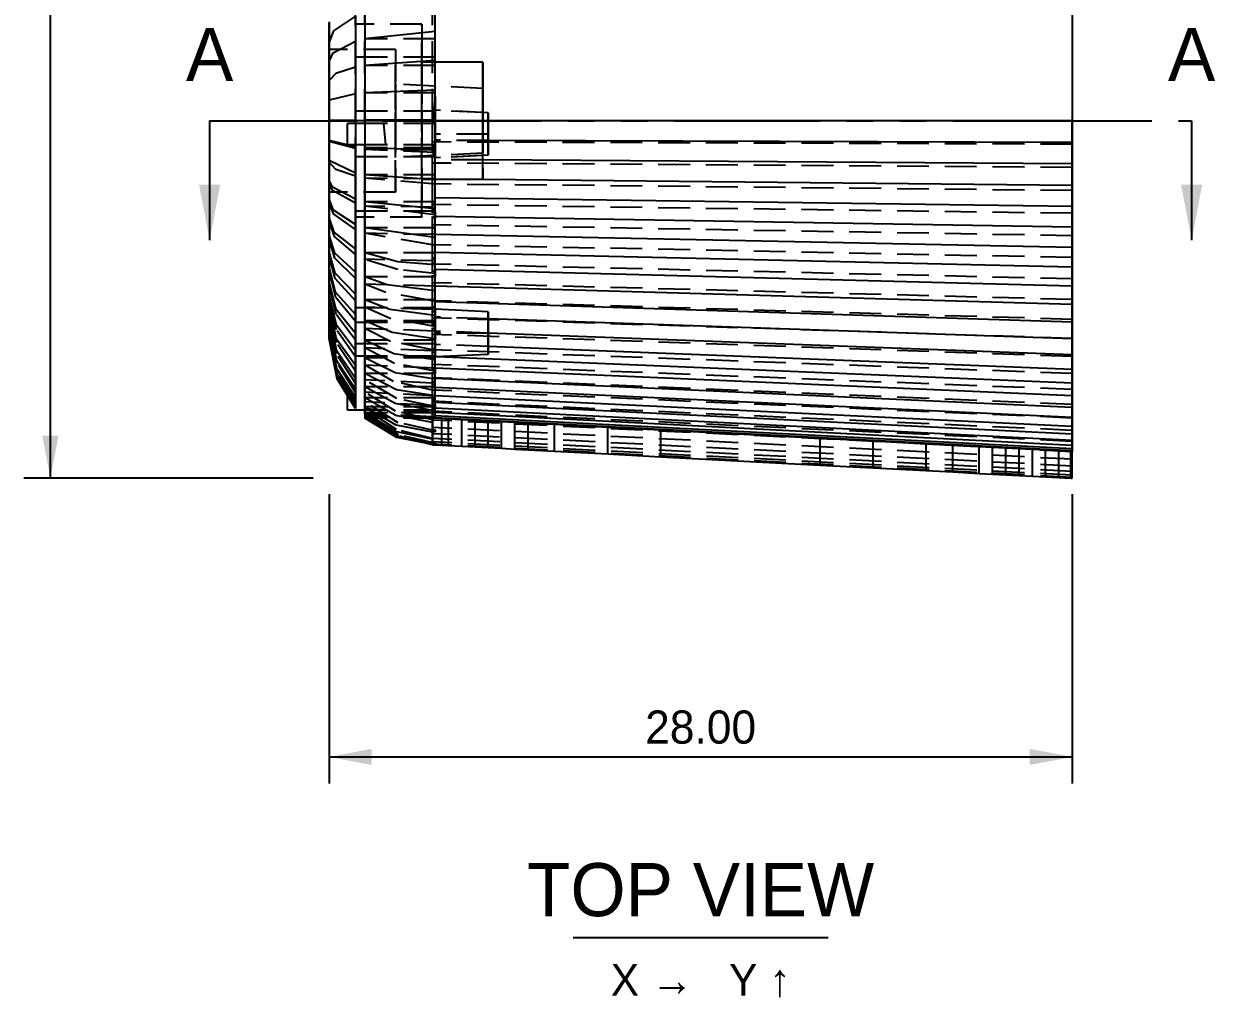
# Model space of a CAD drawing. Header units: millimetres. Extents: x 5 to 853, y 5 to 589.
# Drawn here: x 208.3 to 298.1, y 307.8 to 381.1 of the extents above; entities that cross this region are included whole.
import ezdxf
from ezdxf.enums import TextEntityAlignment as Align

# ---------------------------------------------------------------- set-up
doc = ezdxf.new("R2010")
doc.units = ezdxf.units.MM
doc.linetypes.add('HIDDEN', pattern=[3.6, 2.4, -1.2])
doc.linetypes.add('PHANTOM', pattern=[21, 11, -2, 2, -2, 2, -2])
for name, color, linetype in [('CUT', 1, 'PHANTOM'), ('CUTTHIN', 1, 'PHANTOM'), ('DIM', 3, 'CONTINUOUS'), ('HIDDEN', 8, 'HIDDEN'), ('TEXT', 3, 'CONTINUOUS'), ('VISIBLE', 7, 'CONTINUOUS')]:
    doc.layers.add(name, color=color, linetype=linetype)

msp = doc.modelspace()

# ---------------------------------------------------------------- linework, layer by layer
at = {"layer": 'CUT'}
for p, q in [((222.339244, 373.826814), (236.339244, 373.826814)), ((222.339244, 373.826814), (222.339244, 364.826814)), ((282.339244, 373.826814), (296.339244, 373.826814)), ((296.339244, 373.826814), (296.339244, 364.826814))]:
    msp.add_line(p, q, dxfattribs=at)
for points in [[(222.339244, 364.826814), (223.137244, 369.026814), (221.541244, 369.026814)], [(296.339244, 364.826814), (297.137244, 369.026814), (295.541244, 369.026814)]]:
    msp.add_solid(points, dxfattribs=at)
at = {"layer": 'CUTTHIN'}
msp.add_line((236.339244, 373.826814), (282.339244, 373.826814), dxfattribs=at)
at = {"layer": 'DIM'}
for p, q in [((210.339244, 346.892814), (210.339244, 442.214326)), ((230.139244, 346.892814), (208.339244, 346.892814)), ((231.339244, 345.692814), (231.339244, 323.892814)), ((287.339244, 345.692814), (287.339244, 323.892814)), ((231.339244, 325.892814), (287.339244, 325.892814))]:
    msp.add_line(p, q, dxfattribs=at)
for points in [[(210.339244, 346.892814), (210.947244, 350.092814), (209.731244, 350.092814)], [(231.339244, 325.892814), (234.539244, 325.284814), (234.539244, 326.500814)], [(287.339244, 325.892814), (284.139244, 326.500814), (284.139244, 325.284814)]]:
    msp.add_solid(points, dxfattribs=at)
at = {"layer": 'HIDDEN'}
for p, q in [((239.139244, 373.826814), (239.139244, 426.29348)), ((239.339244, 373.826814), (239.339244, 425.560147)), ((231.339244, 420.878199), (231.339244, 373.826814)), ((233.339244, 373.826814), (233.339244, 420.677175)), ((239.139244, 373.826814), (239.139244, 418.617108)), ((239.339244, 373.826814), (239.339244, 418.612037)), ((239.339244, 380.004259), (239.339244, 381.966865)), ((233.339244, 366.556814), (233.339244, 381.096814)), ((233.339244, 381.096814), (233.339244, 373.826814)), ((234.047778, 373.826814), (234.046119, 381.096814)), ((238.339244, 381.096814), (234.047778, 381.096814)), ((238.339244, 366.556814), (238.339244, 381.096814)), ((238.339244, 381.096814), (238.339244, 373.826814)), ((239.339244, 380.004259), (234.047778, 380.004259)), ((239.339244, 377.988822), (239.339244, 380.004259)), ((231.339244, 368.456814), (231.339244, 379.196814)), ((231.339244, 379.196814), (231.339244, 373.826814)), ((236.339244, 379.196814), (231.339244, 379.196814)), ((236.339244, 368.456814), (236.339244, 379.196814)), ((236.339244, 379.196814), (236.339244, 373.826814)), ((233.339244, 378.626814), (233.339244, 374.550183)), ((233.339244, 378.626814), (233.339244, 374.550183)), ((233.339244, 378.626814), (233.339244, 374.550183)), ((233.339244, 378.626814), (233.339244, 374.550183)), ((239.339244, 378.626814), (233.339244, 378.626814)), ((239.339244, 378.626814), (233.339244, 378.626814)), ((239.339244, 378.626814), (233.339244, 378.626814)), ((239.339244, 378.626814), (233.339244, 378.626814)), ((239.339244, 377.988822), (234.047778, 377.988822)), ((238.339244, 369.406814), (238.339244, 378.246814)), ((238.339244, 378.246814), (238.339244, 373.826814)), ((239.339244, 378.246814), (238.339244, 378.246814)), ((239.339244, 374.550183), (239.339244, 378.626814)), ((239.339244, 374.550183), (239.339244, 378.626814)), ((239.339244, 374.550183), (239.339244, 378.626814)), ((239.339244, 374.550183), (239.339244, 378.626814)), ((239.339244, 375.937793), (239.339244, 377.988822)), ((242.939244, 378.246814), (242.939244, 373.826814)), ((236.339244, 371.073325), (236.339244, 376.580302)), ((236.339244, 376.580302), (236.339244, 373.826814)), ((242.939244, 376.273325), (236.339244, 376.580302)), ((242.939244, 371.380302), (242.939244, 376.273325)), ((242.939244, 376.273325), (242.939244, 373.826814)), ((239.339244, 375.937793), (234.047778, 375.937793)), ((239.339244, 375.693908), (239.192982, 373.826814)), ((239.339244, 373.86871), (239.339244, 375.937793)), ((239.339244, 375.693908), (239.339244, 373.826814)), ((239.339244, 375.693908), (239.339244, 373.826814)), ((233.339244, 373.626814), (233.339244, 374.550183)), ((233.339244, 374.550183), (233.339244, 373.626814)), ((233.339244, 374.550183), (233.339244, 373.626814)), ((233.339244, 373.626814), (233.339244, 374.550183)), ((239.339244, 374.550183), (233.339244, 374.550183)), ((239.339244, 374.550183), (233.339244, 374.550183)), ((239.339244, 374.550183), (233.339244, 374.550183)), ((239.339244, 374.550183), (233.339244, 374.550183)), ((239.339244, 374.433818), (239.339244, 374.621936)), ((239.339244, 374.621936), (239.339244, 374.433818)), ((239.339244, 374.433818), (239.339244, 374.621936)), ((239.339244, 374.621936), (239.339244, 374.433818)), ((243.339244, 374.426814), (239.339244, 374.621936)), ((242.939244, 374.446326), (239.339244, 374.621936)), ((239.339244, 373.626814), (239.339244, 374.550183)), ((239.339244, 374.550183), (239.339244, 373.626814)), ((239.339244, 374.550183), (239.339244, 373.626814)), ((239.339244, 373.626814), (239.339244, 374.550183)), ((239.339244, 373.626814), (239.339244, 374.433818)), ((239.339244, 374.433818), (239.339244, 373.626814)), ((239.339244, 373.626814), (239.339244, 374.433818)), ((239.339244, 374.433818), (239.339244, 373.626814)), ((243.339244, 374.426814), (243.339244, 372.826814)), ((243.339244, 374.426814), (243.339244, 372.826814)), ((231.339244, 373.826814), (231.339244, 372.258621)), ((231.339244, 373.826814), (231.339244, 368.456814)), ((233.339244, 373.826814), (231.339244, 373.826814)), ((236.339244, 373.826814), (231.339244, 373.826814)), ((232.739244, 372.026814), (232.739244, 373.626814)), ((233.339249, 373.626814), (232.739244, 373.626814)), ((235.474217, 373.626814), (232.739244, 373.626814)), ((232.739244, 372.026814), (232.739244, 373.626814)), ((233.339244, 373.626814), (233.339244, 373.826814)), ((233.339244, 373.826814), (233.339244, 366.556814)), ((238.339244, 373.826814), (233.339244, 373.826814)), ((233.339244, 373.626814), (233.339244, 372.026814)), ((233.339244, 373.626814), (233.339244, 372.026814)), ((233.339244, 373.626814), (233.339244, 372.026814)), ((239.339244, 373.626814), (233.339244, 373.626814)), ((239.339244, 373.626814), (233.339244, 373.626814)), ((239.339244, 373.626814), (233.339244, 373.626814)), ((239.339244, 373.626814), (233.339244, 373.626814)), ((239.339244, 373.626814), (233.339244, 373.626814)), ((239.339244, 373.626814), (233.339244, 373.626814)), ((239.339244, 373.626814), (233.339244, 373.626814)), ((235.474217, 373.626814), (234.047772, 373.626814)), ((239.339244, 373.626814), (234.047774, 373.626814)), ((239.339244, 373.86871), (234.047778, 373.86871)), ((239.139244, 373.826814), (234.047778, 373.826814)), ((234.047778, 373.626814), (234.047778, 373.826814)), ((239.339244, 373.826814), (234.047778, 373.826814)), ((235.61201, 372.026814), (235.474217, 373.626814)), ((236.339244, 373.826814), (236.339244, 368.456814)), ((236.339244, 373.826814), (236.339244, 371.073325)), ((242.939244, 373.826814), (236.339244, 373.826814)), ((238.339244, 373.826814), (238.339244, 366.556814)), ((238.339244, 373.826814), (238.339244, 369.406814)), ((242.939244, 373.826814), (238.339244, 373.826814)), ((239.139244, 371.586857), (239.139244, 373.826814)), ((239.139244, 372.230458), (239.139244, 373.826814)), ((239.192982, 373.826814), (239.139244, 373.826814)), ((239.192982, 373.826814), (239.339244, 373.605348)), ((239.339244, 373.826814), (239.192982, 373.826814)), ((239.339244, 371.79927), (239.339244, 373.86871)), ((239.339244, 373.626814), (239.339244, 373.826814)), ((239.339244, 373.826814), (239.339244, 373.605348)), ((287.339244, 373.826814), (239.339244, 373.826814)), ((243.339244, 373.826814), (239.339244, 373.826814)), ((239.339244, 372.360579), (239.339244, 373.826814)), ((239.339244, 373.826814), (239.339244, 373.605348)), ((239.339244, 372.026814), (239.339244, 373.626814)), ((239.339244, 372.026814), (239.339244, 373.626814)), ((239.339244, 372.026814), (239.339244, 373.626814)), ((239.339244, 373.626814), (239.339244, 372.826814)), ((239.339244, 372.026814), (239.339244, 373.626814)), ((239.339244, 372.026814), (239.339244, 373.626814)), ((239.339244, 373.626814), (239.339244, 372.826814)), ((242.939244, 373.826814), (242.939244, 369.406814)), ((242.939244, 373.826814), (242.939244, 371.380302)), ((287.339244, 372.065246), (287.339244, 373.826814)), ((239.339244, 372.826814), (239.339244, 372.026814)), ((239.339244, 372.826814), (239.339244, 372.026814)), ((243.339244, 372.826814), (239.339244, 372.826814)), ((243.339244, 372.826814), (239.339244, 372.826814)), ((243.339244, 372.826814), (243.339244, 371.226814)), ((243.339244, 372.826814), (243.339244, 371.226814)), ((231.339244, 372.258621), (231.339244, 370.705532)), ((233.339244, 371.729693), (231.339244, 372.258621)), ((233.339249, 372.026814), (232.739244, 372.026814)), ((235.61201, 372.026814), (232.739244, 372.026814)), ((233.339244, 371.729693), (233.339244, 372.026814)), ((233.339244, 372.026814), (233.339244, 371.103445)), ((233.339244, 371.103445), (233.339244, 372.026814)), ((233.339244, 372.026814), (233.339244, 371.103445)), ((233.339244, 371.103445), (233.339244, 372.026814)), ((239.339244, 372.026814), (233.339244, 372.026814)), ((239.339244, 372.026814), (233.339244, 372.026814)), ((239.339244, 372.026814), (233.339244, 372.026814)), ((239.339244, 372.026814), (233.339244, 372.026814)), ((239.339244, 372.026814), (233.339244, 372.026814)), ((239.339244, 372.026814), (233.339244, 372.026814)), ((239.339244, 372.026814), (233.339244, 372.026814)), ((233.339244, 369.652768), (233.339244, 371.729693)), ((235.61201, 372.026814), (234.047772, 372.026814)), ((239.339244, 372.026814), (234.047774, 372.026814)), ((234.047778, 371.656605), (234.047778, 372.026814)), ((239.339244, 371.79927), (234.047778, 371.79927)), ((239.139244, 371.586857), (239.139244, 372.230458)), ((287.339244, 372.065246), (239.139244, 372.230458)), ((239.139244, 371.630451), (239.139244, 371.884021)), ((239.139244, 371.884021), (239.339248, 371.883107)), ((239.139244, 371.884021), (239.139244, 371.388588)), ((239.339244, 371.708841), (239.139244, 371.586857)), ((243.339244, 372.346868), (239.339244, 372.360579)), ((239.339244, 371.883107), (239.339244, 372.360579)), ((239.339244, 372.026814), (239.339244, 371.103445)), ((239.339244, 371.103445), (239.339244, 372.026814)), ((239.339244, 372.026814), (239.339244, 371.103445)), ((239.339244, 371.103445), (239.339244, 372.026814)), ((239.339244, 371.883107), (239.339244, 372.026814)), ((239.339244, 372.026814), (239.339244, 371.219809)), ((239.339244, 371.219809), (239.339244, 372.026814)), ((239.339244, 372.026814), (239.339244, 371.219809)), ((239.339244, 371.219809), (239.339244, 372.026814)), ((239.339244, 369.747168), (239.339244, 371.79927)), ((239.339244, 371.708841), (239.339244, 371.433389)), ((239.339244, 371.708841), (239.339244, 371.169826)), ((287.339244, 370.311221), (287.339244, 372.065246)), ((233.339244, 371.103445), (233.339244, 367.026814)), ((233.339244, 371.103445), (233.339244, 367.026814)), ((233.339244, 371.103445), (233.339244, 367.026814)), ((233.339244, 371.103445), (233.339244, 367.026814)), ((239.339244, 371.103445), (233.339244, 371.103445)), ((239.339244, 371.103445), (233.339244, 371.103445)), ((239.339244, 371.103445), (233.339244, 371.103445)), ((239.339244, 371.103445), (233.339244, 371.103445)), ((239.339244, 371.433389), (234.047778, 371.656605)), ((239.139244, 371.630451), (234.047778, 371.656605)), ((234.047778, 369.507297), (234.047778, 371.656605)), ((242.939244, 371.380302), (236.339244, 371.073325)), ((239.139244, 371.388588), (239.139244, 371.630451)), ((239.339248, 371.387448), (239.139244, 371.388588)), ((239.139244, 369.066203), (239.139244, 371.289684)), ((239.139244, 371.289684), (239.339244, 371.169826)), ((239.139244, 370.640938), (239.139244, 371.289684)), ((239.339244, 371.433389), (239.339244, 371.169826)), ((239.339244, 369.453196), (239.339244, 371.387448)), ((239.339244, 370.900622), (239.339244, 371.387448)), ((243.339244, 371.226814), (239.339244, 371.031692)), ((239.339244, 371.219809), (239.339244, 371.031692)), ((239.339244, 371.031692), (239.339244, 371.219809)), ((239.339244, 371.219809), (239.339244, 371.031692)), ((239.339244, 371.031692), (239.339244, 371.219809)), ((242.939244, 371.207302), (239.339244, 371.031692)), ((239.339244, 367.026814), (239.339244, 371.103445)), ((239.339244, 367.026814), (239.339244, 371.103445)), ((239.339244, 367.026814), (239.339244, 371.103445)), ((239.339244, 367.026814), (239.339244, 371.103445)), ((242.939244, 370.875996), (239.339244, 370.900622)), ((239.339244, 369.453196), (239.339244, 370.900622)), ((231.339244, 370.705532), (231.339244, 369.182502)), ((231.858626, 370.147074), (231.339244, 370.705532)), ((233.339244, 369.652768), (231.858626, 370.147074)), ((287.339244, 370.311221), (239.139244, 370.640938)), ((239.139244, 369.06506), (239.139244, 370.640938)), ((287.339244, 368.572251), (287.339244, 370.311221)), ((231.339244, 369.182502), (231.339244, 367.704199)), ((231.609194, 368.579446), (231.339244, 369.182502)), ((233.339244, 367.616041), (233.339244, 369.652768)), ((239.339244, 369.747168), (234.047778, 369.747168)), ((239.139244, 369.066203), (234.047778, 369.507297)), ((239.339244, 369.453196), (234.047778, 369.507297)), ((234.047778, 367.399588), (234.047778, 369.507297)), ((239.339244, 369.406814), (238.339244, 369.406814)), ((239.139244, 366.885758), (239.139244, 369.066203)), ((239.139244, 367.509573), (239.139244, 369.06506)), ((287.339244, 368.572251), (239.139244, 369.06506)), ((239.339244, 367.729956), (239.339244, 369.747168)), ((239.339244, 367.55638), (239.339244, 369.453196)), ((242.939244, 369.416388), (239.339244, 369.453196)), ((239.339244, 368.024498), (239.339244, 369.453196)), ((236.339244, 368.456814), (231.339244, 368.456814)), ((233.339244, 367.616041), (231.609194, 368.579446)), ((287.339244, 366.855782), (287.339244, 368.572251)), ((231.339244, 367.704199), (231.339244, 366.28486)), ((231.683656, 366.808085), (231.339244, 367.704199)), ((233.339244, 365.639128), (233.339244, 367.616041)), ((239.339244, 367.729956), (234.047778, 367.729956)), ((239.339244, 366.738519), (234.047778, 367.399588)), ((239.139244, 367.322131), (234.047778, 367.399588)), ((234.047778, 365.353777), (234.047778, 367.399588)), ((239.139244, 367.322131), (239.139244, 367.559312)), ((239.139244, 367.559312), (239.339248, 367.55638)), ((239.139244, 367.559312), (239.139244, 367.091915)), ((239.139244, 366.885758), (239.139244, 367.509573)), ((287.339244, 366.855782), (239.139244, 367.509573)), ((239.139244, 367.091915), (239.139244, 367.322131)), ((239.339244, 367.55638), (239.339244, 368.024498)), ((239.339244, 365.764884), (239.339244, 367.729956)), ((231.339244, 366.28486), (231.339244, 364.938154)), ((231.738369, 365.098328), (231.339244, 366.28486)), ((233.339244, 365.639128), (231.683656, 366.808085)), ((239.339244, 367.026814), (233.339244, 367.026814)), ((239.339244, 367.026814), (233.339244, 367.026814)), ((239.339244, 367.026814), (233.339244, 367.026814)), ((239.339244, 367.026814), (233.339244, 367.026814)), ((238.339244, 366.556814), (234.047778, 366.556814)), ((239.339248, 367.088764), (239.139244, 367.091915)), ((239.339244, 366.996981), (239.139244, 366.885758)), ((239.139244, 364.48854), (239.139244, 366.604952)), ((239.139244, 366.604952), (239.339244, 366.487647)), ((239.139244, 365.981137), (239.139244, 366.604952)), ((239.339244, 366.620647), (239.339244, 367.088764)), ((239.339244, 365.247653), (239.339244, 367.088764)), ((239.339244, 366.996981), (239.339244, 366.738519)), ((239.339244, 366.996981), (239.339244, 366.487647)), ((239.339244, 366.738519), (239.339244, 366.487647)), ((239.339244, 365.247653), (239.339244, 366.620647)), ((287.339244, 365.169163), (287.339244, 366.855782)), ((233.339244, 363.741067), (233.339244, 365.639128)), ((239.339244, 365.764884), (234.047778, 365.764884)), ((287.339244, 365.169163), (239.139244, 365.981137)), ((239.139244, 364.486298), (239.139244, 365.981137)), ((239.339244, 363.868757), (239.339244, 365.764884)), ((231.339244, 364.938154), (231.339244, 363.677051)), ((231.778426, 363.472795), (231.339244, 364.938154)), ((233.339244, 363.741067), (231.738369, 365.098328)), ((239.139244, 364.48854), (234.047778, 365.353777)), ((239.339244, 365.247653), (234.047778, 365.353777)), ((234.047778, 363.389566), (234.047778, 365.353777)), ((239.139244, 362.456544), (239.139244, 364.48854)), ((287.339244, 363.519618), (239.139244, 364.486298)), ((239.139244, 363.031456), (239.139244, 364.486298)), ((239.339244, 363.911397), (239.339244, 365.247653)), ((239.339244, 363.479978), (239.339244, 365.247653)), ((287.339244, 363.519618), (287.339244, 365.169163)), ((231.339244, 363.677051), (231.339244, 362.513696)), ((231.809481, 361.94701), (231.339244, 363.677051)), ((233.339244, 361.940136), (233.339244, 363.741067)), ((239.339244, 363.868757), (234.047778, 363.868757)), ((239.339244, 363.479978), (239.339244, 363.911397)), ((239.339244, 362.057791), (239.339244, 363.868757)), ((233.339244, 361.940136), (231.778426, 363.472795)), ((236.512131, 362.629279), (234.047778, 363.389566)), ((234.047778, 361.525871), (234.047778, 363.389566)), ((239.139244, 363.263782), (234.047778, 363.389566)), ((239.139244, 363.484815), (239.339248, 363.479978)), ((239.139244, 363.484815), (239.139244, 363.054059)), ((239.139244, 363.263782), (239.139244, 363.484815)), ((239.139244, 363.054059), (239.139244, 363.263782)), ((239.339248, 363.04902), (239.139244, 363.054059)), ((239.139244, 362.456544), (239.139244, 363.031456)), ((287.339244, 361.91421), (239.139244, 363.031456)), ((239.339244, 362.6176), (239.339244, 363.04902)), ((239.339244, 361.371803), (239.339244, 363.04902)), ((287.339244, 361.91421), (287.339244, 363.519618)), ((231.339244, 362.513696), (231.339244, 361.459292)), ((231.843656, 360.518214), (231.339244, 362.513696)), ((233.339244, 360.253681), (231.809481, 361.94701)), ((233.339244, 360.253681), (233.339244, 361.940136)), ((239.339244, 362.057791), (234.047778, 362.057791)), ((239.339244, 362.316047), (236.512131, 362.629279)), ((239.339244, 362.556912), (239.139244, 362.456544)), ((239.139244, 361.622841), (239.139244, 362.197753)), ((239.139244, 362.197753), (239.339244, 362.087508)), ((239.139244, 360.269742), (239.139244, 362.197753)), ((239.339244, 361.371803), (239.339244, 362.6176)), ((239.339244, 362.556912), (239.339244, 362.087508)), ((239.339244, 362.556912), (239.339244, 362.316047)), ((239.339244, 362.316047), (239.339244, 362.087508)), ((239.339244, 360.347473), (239.339244, 362.057791)), ((287.339244, 360.359814), (287.339244, 361.91421)), ((231.339244, 361.459292), (231.339244, 360.523995)), ((231.869509, 359.224036), (231.339244, 361.459292)), ((235.62301, 360.877622), (234.047778, 361.525871)), ((234.047778, 359.780641), (234.047778, 361.525871)), ((239.339244, 361.371803), (234.047778, 361.525871)), ((287.339244, 360.359814), (239.139244, 361.622841)), ((239.139244, 360.266486), (239.139244, 361.622841)), ((239.339244, 360.17934), (239.339244, 361.371803)), ((239.339244, 359.801198), (239.339244, 361.371803)), ((231.339244, 360.523995), (231.339244, 359.716811)), ((231.889122, 358.076802), (231.339244, 360.523995)), ((233.339244, 358.697943), (231.843656, 360.518214)), ((233.339244, 358.697943), (233.339244, 360.253681)), ((239.339244, 360.347473), (234.047778, 360.347473)), ((239.139244, 360.269742), (235.62301, 360.877622)), ((239.139244, 358.464284), (239.139244, 360.269742)), ((287.339244, 358.863085), (239.139244, 360.266486)), ((239.139244, 358.968198), (239.139244, 360.266486)), ((239.339244, 358.75243), (239.339244, 360.347473)), ((239.339244, 359.801198), (239.339244, 360.17934)), ((287.339244, 358.863085), (287.339244, 360.359814)), ((231.339244, 359.716811), (231.339244, 359.045513)), ((231.903947, 357.087312), (231.339244, 359.716811)), ((233.339244, 357.287904), (231.869509, 359.224036)), ((233.339244, 358.626814), (233.339244, 359.726814)), ((233.339244, 359.726814), (233.339244, 358.626814)), ((235.989953, 358.913719), (234.047778, 359.780641)), ((234.047778, 358.170683), (234.047778, 359.780641)), ((239.139244, 359.611364), (234.047778, 359.780641)), ((239.339244, 359.726814), (234.047778, 359.726814)), ((239.139244, 359.807755), (239.339248, 359.801198)), ((239.139244, 359.807755), (239.139244, 359.430195)), ((239.139244, 359.611364), (239.139244, 359.807755)), ((239.139244, 359.430195), (239.139244, 359.611364)), ((239.339248, 359.42346), (239.139244, 359.430195)), ((239.339244, 358.626814), (239.339244, 359.726814)), ((239.339244, 359.726814), (239.339244, 358.626814)), ((239.339244, 358.626814), (239.339244, 359.621936)), ((239.339244, 359.621936), (239.339244, 358.626814)), ((239.339244, 359.045318), (239.339244, 359.42346)), ((239.339244, 357.974592), (239.339244, 359.42346)), ((243.339244, 359.426814), (243.339244, 357.826814)), ((231.339244, 359.045513), (231.339244, 358.516568)), ((231.914998, 356.264831), (231.339244, 359.045513)), ((231.339244, 358.516568), (231.339244, 358.135069)), ((231.922983, 355.617034), (231.339244, 358.516568)), ((233.339244, 357.287904), (233.339244, 358.697943)), ((233.339244, 358.626814), (233.339244, 357.026814)), ((233.339244, 358.626814), (233.339244, 357.026814)), ((239.339244, 358.626814), (233.339244, 358.626814)), ((239.339244, 358.626814), (233.339244, 358.626814)), ((239.339244, 358.626814), (233.339244, 358.626814)), ((239.339244, 358.75243), (234.047778, 358.75243)), ((239.339244, 358.626814), (234.047778, 358.626814)), ((239.339244, 358.335928), (235.989953, 358.913719)), ((239.139244, 358.464284), (239.139244, 358.968198)), ((287.339244, 357.430433), (239.139244, 358.968198)), ((239.339244, 358.54994), (239.139244, 358.464284)), ((239.139244, 357.733537), (239.139244, 358.237451)), ((239.139244, 358.237451), (239.339244, 358.138504)), ((239.139244, 356.571934), (239.139244, 358.237451)), ((243.339244, 358.907099), (239.339244, 359.045318)), ((239.339244, 357.974592), (239.339244, 359.045318)), ((239.339244, 357.286303), (239.339244, 358.75243)), ((239.339244, 357.026814), (239.339244, 358.626814)), ((239.339244, 357.026814), (239.339244, 358.626814)), ((239.339244, 357.026814), (239.339244, 358.626814)), ((239.339244, 358.626814), (239.339244, 357.826814)), ((239.339244, 358.54994), (239.339244, 358.138504)), ((239.339244, 358.54994), (239.339244, 358.335928)), ((239.339244, 358.335928), (239.339244, 358.138504)), ((287.339244, 357.430433), (287.339244, 358.863085)), ((231.339244, 358.135069), (231.339244, 357.90469)), ((231.928381, 355.149962), (231.339244, 358.135069)), ((231.339244, 357.90469), (231.339244, 357.827649)), ((231.931504, 354.867967), (231.339244, 357.90469)), ((231.932527, 354.773675), (231.339244, 357.827649)), ((231.339244, 357.827649), (231.339244, 357.426814)), ((231.932527, 354.773675), (231.339244, 357.827649)), ((233.339244, 356.037144), (231.889122, 358.076802)), ((235.980135, 357.207964), (234.047778, 358.170683)), ((234.047778, 356.711502), (234.047778, 358.170683)), ((239.339244, 357.974592), (234.047778, 358.170683)), ((287.339244, 356.067994), (239.139244, 357.733537)), ((239.139244, 356.56779), (239.139244, 357.733537)), ((243.339244, 357.826361), (239.339244, 357.974592)), ((239.339244, 356.971748), (239.339244, 357.974592)), ((239.339244, 356.661415), (239.339244, 357.974592)), ((239.339244, 357.826814), (239.339244, 357.026814)), ((243.339244, 357.826814), (239.339244, 357.826814)), ((243.339244, 357.826814), (243.339244, 356.226814)), ((287.339244, 356.067994), (287.339244, 357.430433)), ((233.339244, 354.957708), (231.903947, 357.087312)), ((233.339244, 356.037144), (233.339244, 357.287904)), ((233.339244, 356.103445), (233.339244, 357.026814)), ((233.339244, 357.026814), (233.339244, 356.103445)), ((239.339244, 357.026814), (233.339244, 357.026814)), ((239.339244, 357.026814), (233.339244, 357.026814)), ((239.339244, 357.026814), (233.339244, 357.026814)), ((239.339244, 357.286303), (234.047778, 357.286303)), ((239.339244, 357.026814), (234.047778, 357.026814)), ((236.273032, 355.547851), (234.047778, 356.711502)), ((234.047778, 355.417151), (234.047778, 356.711502)), ((239.139244, 356.505238), (234.047778, 356.711502)), ((239.139244, 356.571934), (235.980135, 357.207964)), ((239.139244, 356.66944), (239.339248, 356.661415)), ((239.139244, 356.66944), (239.139244, 356.359584)), ((239.139244, 356.505238), (239.139244, 356.66944)), ((239.139244, 355.062398), (239.139244, 356.571934)), ((287.339244, 354.7816), (239.139244, 356.56779)), ((239.139244, 355.475949), (239.139244, 356.56779)), ((239.139244, 356.359584), (239.139244, 356.505238)), ((239.339244, 355.96163), (239.339244, 357.286303)), ((239.339244, 356.103445), (239.339244, 357.026814)), ((239.339244, 357.026814), (239.339244, 356.103445)), ((239.339244, 356.219809), (239.339244, 357.026814)), ((239.339244, 357.026814), (239.339244, 356.219809)), ((243.339244, 356.814139), (239.339244, 356.971748)), ((239.339244, 356.661415), (239.339244, 356.971748)), ((233.339244, 354.059992), (231.914998, 356.264831)), ((233.339244, 353.352641), (231.922983, 355.617034)), ((233.339244, 356.103445), (233.339244, 352.43136)), ((233.339244, 356.103445), (233.339244, 352.43136)), ((239.339244, 356.103445), (233.339244, 356.103445)), ((233.339244, 354.957708), (233.339244, 356.037144)), ((239.339244, 356.103445), (234.047778, 356.103445)), ((239.339244, 355.96163), (234.047778, 355.96163)), ((239.339244, 354.951115), (236.273032, 355.547851)), ((239.339248, 356.351413), (239.139244, 356.359584)), ((239.339244, 356.04108), (239.339244, 356.351414)), ((239.339244, 355.186573), (239.339244, 356.351414)), ((239.339244, 356.219809), (239.339244, 356.031692)), ((239.339244, 356.031692), (239.339244, 356.219809)), ((239.339244, 352.826814), (239.339244, 356.103445)), ((239.339244, 352.026814), (239.339244, 356.103445)), ((239.443145, 356.03676), (239.339244, 356.04108)), ((239.339244, 355.186573), (239.339244, 356.04108)), ((239.339244, 354.789738), (239.339244, 355.96163)), ((287.339244, 354.7816), (287.339244, 356.067994)), ((233.339244, 352.842467), (231.928381, 355.149962)), ((233.339244, 352.534385), (231.931504, 354.867967)), ((233.339244, 352.43136), (231.932527, 354.773675)), ((233.339244, 352.43136), (231.932527, 354.773675)), ((233.339244, 354.059992), (233.339244, 354.957708)), ((236.202246, 354.193365), (234.047778, 355.417151)), ((234.047778, 354.300096), (234.047778, 355.417151)), ((239.339244, 355.186573), (234.047778, 355.417151)), ((239.339244, 354.789738), (234.047778, 354.789738)), ((239.139244, 355.062398), (239.139244, 355.475949)), ((287.339244, 353.57676), (239.139244, 355.475949)), ((239.339244, 355.13005), (239.139244, 355.062398)), ((239.139244, 354.462689), (239.139244, 354.876241)), ((239.139244, 354.876241), (239.339244, 354.792393)), ((239.139244, 353.537222), (239.139244, 354.876241)), ((239.339244, 354.411887), (239.339244, 355.186573)), ((239.339244, 354.181288), (239.339244, 355.186573)), ((239.339244, 355.13005), (239.339244, 354.792393)), ((239.339244, 355.13005), (239.339244, 354.951115)), ((239.339244, 354.951115), (239.339244, 354.792393)), ((239.339244, 353.780652), (239.339244, 354.789738)), ((287.339244, 353.57676), (287.339244, 354.7816)), ((233.339244, 353.352641), (233.339244, 354.059992)), ((236.449446, 352.901811), (234.047778, 354.300096)), ((234.047778, 353.371093), (234.047778, 354.300096)), ((239.139244, 354.064771), (234.047778, 354.300096)), ((239.339244, 353.780652), (234.047778, 353.780652)), ((239.139244, 353.537222), (236.202246, 354.193365)), ((287.339244, 352.458635), (239.139244, 354.462689)), ((239.139244, 353.532349), (239.139244, 354.462689)), ((239.139244, 354.190473), (239.339248, 354.181288)), ((239.139244, 354.190473), (239.139244, 353.960229)), ((239.139244, 354.064771), (239.139244, 354.190473)), ((239.139244, 353.960229), (239.139244, 354.064771)), ((239.339248, 353.950936), (239.139244, 353.960229)), ((239.339244, 354.181288), (239.339244, 354.411887)), ((239.339244, 353.720338), (239.339244, 353.950937)), ((239.339244, 353.114888), (239.339244, 353.950937)), ((239.339244, 352.942999), (239.339244, 353.780652)), ((239.339244, 353.114888), (239.339244, 353.720338)), ((233.339249, 352.431354), (232.739244, 353.23316)), ((233.339249, 352.431354), (232.739244, 353.23316)), ((232.739244, 352.905695), (232.739244, 353.23316)), ((232.739244, 352.026814), (232.739244, 353.23316)), ((233.339244, 352.842467), (233.339244, 353.352641)), ((233.339244, 352.534385), (233.339244, 352.842467)), ((236.338746, 351.952233), (234.047778, 353.371093)), ((234.047778, 352.63909), (234.047778, 353.371093)), ((239.339244, 353.114888), (234.047778, 353.371093)), ((239.339244, 352.942999), (234.047778, 352.942999)), ((239.339244, 352.291684), (236.449446, 352.901811)), ((239.139244, 352.381617), (239.139244, 353.537222)), ((287.339244, 351.432011), (239.139244, 353.532349)), ((239.139244, 352.688913), (239.139244, 353.532349)), ((239.139244, 352.640627), (239.139244, 352.826814)), ((239.339244, 352.59813), (239.339244, 353.114888)), ((239.339244, 352.456128), (239.339244, 353.114888)), ((239.339244, 352.826814), (239.339244, 352.942999)), ((287.339244, 352.458635), (287.339244, 353.57676)), ((239.339244, 352.026814), (232.739244, 352.026814)), ((233.339244, 352.43136), (233.339244, 352.534385)), ((233.339244, 352.13534), (233.339244, 352.43136)), ((236.553597, 351.078705), (234.047778, 352.63909)), ((234.047778, 352.111136), (234.047778, 352.63909)), ((239.139244, 352.383747), (234.047778, 352.63909)), ((239.339244, 352.283944), (234.047778, 352.283944)), ((236.413317, 350.571822), (234.047778, 352.111136)), ((234.047778, 351.792317), (234.047778, 352.111136)), ((239.339244, 351.839151), (234.047778, 352.111136)), ((239.339244, 352.026814), (234.047778, 352.026814)), ((239.139244, 351.282227), (236.338746, 351.952233)), ((239.139244, 352.381617), (239.139244, 352.688913)), ((287.339244, 350.501286), (239.139244, 352.688913)), ((239.139244, 350.539438), (239.139244, 352.640627)), ((239.139244, 352.46612), (239.339248, 352.456128)), ((239.139244, 352.46612), (239.139244, 352.324336)), ((239.139244, 352.383747), (239.139244, 352.46612)), ((239.339244, 352.428665), (239.139244, 352.381617)), ((239.139244, 352.324336), (239.139244, 352.383747)), ((239.339248, 352.314278), (239.139244, 352.324336)), ((239.139244, 351.935993), (239.139244, 352.24329)), ((239.139244, 352.24329), (239.339244, 352.177763)), ((239.139244, 351.282227), (239.139244, 352.24329)), ((287.339244, 349.670443), (239.139244, 351.935993)), ((239.139244, 351.276813), (239.139244, 351.935993)), ((239.339244, 352.456128), (239.339244, 352.59813)), ((239.339244, 352.026814), (239.339244, 352.594602)), ((239.339244, 352.283944), (239.339244, 352.594602)), ((239.339244, 352.428665), (239.339244, 352.177763)), ((239.339244, 352.428665), (239.339244, 352.291684)), ((239.339244, 352.172277), (239.339244, 352.314278)), ((239.339244, 351.839151), (239.339244, 352.314278)), ((239.339244, 352.291684), (239.339244, 352.177763)), ((239.339244, 351.809123), (239.339244, 352.283944)), ((239.339244, 351.839151), (239.339244, 352.172277)), ((287.339244, 351.432011), (287.339244, 352.458635)), ((239.339244, 351.809123), (234.047778, 351.809123)), ((236.602187, 350.149183), (234.047778, 351.792317)), ((234.047778, 351.685701), (234.047778, 351.792317)), ((239.139244, 351.526769), (234.047778, 351.792317)), ((236.437077, 350.105668), (234.047778, 351.685701)), ((239.339244, 351.408387), (234.047778, 351.685701)), ((234.337588, 351.426814), (234.047778, 351.685701)), ((239.339244, 351.408387), (234.047778, 351.685701)), ((239.339244, 351.522596), (234.047778, 351.522596)), ((234.337588, 351.426814), (234.047778, 351.426814)), ((236.303513, 350.166161), (234.337588, 351.426814)), ((239.339244, 351.426814), (234.337588, 351.426814)), ((239.339244, 350.459836), (236.553597, 351.078705)), ((239.139244, 351.562646), (239.339248, 351.552232)), ((239.139244, 351.562646), (239.139244, 351.514772)), ((239.139244, 351.526769), (239.139244, 351.562646)), ((239.139244, 351.514772), (239.139244, 351.526769)), ((239.339248, 351.504335), (239.139244, 351.514772)), ((239.139244, 350.524963), (239.139244, 351.282227)), ((287.339244, 348.943042), (239.139244, 351.276813)), ((239.139244, 350.714195), (239.139244, 351.276813)), ((239.339244, 351.60018), (239.339244, 351.839151)), ((239.339244, 351.552232), (239.339244, 351.839151)), ((239.339244, 351.522596), (239.339244, 351.809123)), ((239.339244, 351.552232), (239.339244, 351.60018)), ((239.339244, 351.426814), (239.339244, 351.522596)), ((239.339244, 351.456387), (239.339244, 351.504335)), ((239.339244, 351.408387), (239.339244, 351.456387)), ((239.339244, 351.426814), (239.339244, 351.408387)), ((287.339244, 348.892814), (239.339244, 351.408387)), ((287.339244, 350.501286), (287.339244, 351.432011)), ((238.987643, 349.439164), (236.303513, 350.166161)), ((239.139244, 349.893608), (236.413317, 350.571822)), ((239.339244, 349.525969), (236.602187, 350.149183)), ((239.139244, 350.524963), (239.139244, 350.714195)), ((287.339244, 348.322198), (239.139244, 350.714195)), ((239.339244, 350.5496), (239.139244, 350.524963)), ((239.139244, 350.539438), (239.139244, 350.36611)), ((239.139244, 350.250549), (239.139244, 350.439782)), ((239.139244, 350.439782), (239.339244, 350.395095)), ((239.139244, 349.893608), (239.139244, 350.439782)), ((239.139244, 350.36611), (239.139244, 349.849018)), ((287.339244, 347.810568), (239.139244, 350.250549)), ((239.139244, 349.887861), (239.139244, 350.250549)), ((239.339244, 350.5496), (239.339244, 350.395095)), ((239.339244, 350.5496), (239.339244, 350.459836)), ((239.339244, 350.459836), (239.339244, 350.395095)), ((287.339244, 349.670443), (287.339244, 350.501286)), ((239.139244, 349.424729), (236.437077, 350.105668)), ((239.139244, 349.563786), (239.139244, 349.893608)), ((287.339244, 347.410343), (239.139244, 349.887861)), ((239.139244, 349.627682), (239.139244, 349.887861)), ((239.139244, 349.849018), (239.139244, 349.536983)), ((239.139244, 349.563786), (239.139244, 349.627682)), ((287.339244, 347.123238), (239.139244, 349.627682)), ((239.339244, 349.565064), (239.139244, 349.563786)), ((239.139244, 349.536983), (239.139244, 349.432674)), ((239.139244, 349.471128), (239.139244, 349.535024)), ((239.139244, 349.535024), (239.339244, 349.512895)), ((239.139244, 349.424729), (239.139244, 349.535024)), ((287.339244, 346.950482), (239.139244, 349.471128)), ((239.139244, 349.418869), (239.139244, 349.471128)), ((239.139244, 349.432674), (239.139244, 349.424729)), ((239.339244, 349.408387), (239.139244, 349.418869)), ((239.339244, 349.565064), (239.339244, 349.512895)), ((239.339244, 349.565064), (239.339244, 349.525969)), ((239.339244, 349.525969), (239.339244, 349.512895)), ((287.339244, 346.892814), (239.339244, 349.408387)), ((287.339244, 348.943042), (287.339244, 349.670443)), ((287.339244, 348.322198), (287.339244, 348.943042)), ((287.339244, 347.810568), (287.339244, 348.322198)), ((287.339244, 347.410343), (287.339244, 347.810568)), ((287.339244, 347.123238), (287.339244, 347.410343)), ((287.339244, 346.950482), (287.339244, 347.123238)), ((287.339244, 346.892814), (287.339244, 346.950482))]:
    msp.add_line(p, q, dxfattribs=at)
at = {"layer": 'TEXT'}
msp.add_line((249.739244, 312.292814), (268.939244, 312.292814), dxfattribs=at)
at = {"layer": 'VISIBLE'}
for p, q in [((234.046119, 381.096814), (234.044568, 387.926814)), ((287.339244, 385.09348), (287.339244, 373.826814)), ((239.339244, 380.555816), (239.339244, 382.693656)), ((233.339244, 381.70939), (231.67372, 380.618939)), ((233.339244, 381.70939), (233.339244, 379.808862)), ((234.047778, 381.966865), (234.047778, 380.004259)), ((231.339244, 379.786494), (231.339244, 381.172436)), ((234.047778, 381.096814), (233.339244, 381.096814)), ((231.67372, 380.618939), (231.339244, 379.786494)), ((231.339244, 378.349586), (231.339244, 379.786494)), ((233.339244, 379.808862), (231.598263, 378.907212)), ((233.339244, 379.808862), (233.339244, 377.857175)), ((239.339244, 380.555816), (234.047778, 380.004259)), ((234.047778, 380.004259), (234.047778, 377.988822)), ((239.339244, 378.36043), (239.339244, 380.555816)), ((231.598263, 378.907212), (231.339244, 378.349586)), ((231.339244, 376.873999), (231.339244, 378.349586)), ((239.339244, 378.36043), (234.047778, 377.988822)), ((234.047778, 377.988822), (234.047778, 375.937793)), ((239.339244, 376.126273), (239.339244, 378.36043)), ((242.939244, 378.246814), (239.339244, 378.246814)), ((242.939244, 369.406814), (242.939244, 378.246814)), ((231.858626, 377.400816), (231.339244, 376.873999)), ((233.339244, 377.857175), (231.858626, 377.400816)), ((233.339244, 377.857175), (233.339244, 375.871021)), ((231.339244, 375.372352), (231.339244, 376.873999)), ((233.339244, 375.871021), (231.339244, 375.372352)), ((231.339244, 373.857488), (231.339244, 375.372352)), ((233.339244, 375.871021), (233.339244, 373.867385)), ((239.339244, 376.126273), (234.047778, 375.937793)), ((234.047778, 375.937793), (234.047778, 373.86871)), ((239.339244, 373.872451), (239.339244, 376.126273)), ((243.339244, 374.426814), (242.939244, 374.446326)), ((243.339244, 371.226814), (243.339244, 374.426814)), ((233.339244, 373.867385), (231.339244, 373.857488)), ((231.339244, 372.342362), (231.339244, 373.857488)), ((233.339244, 373.867385), (233.339244, 371.863402)), ((239.339244, 373.872451), (234.047778, 373.86871)), ((234.047778, 373.86871), (234.047778, 371.79927)), ((239.339244, 371.618239), (239.339244, 373.872451)), ((287.339244, 373.826814), (243.339244, 373.826814)), ((287.339244, 373.826814), (287.339244, 372.196052)), ((231.339244, 370.839931), (231.339244, 372.342362)), ((233.339244, 371.863402), (231.339244, 372.342362)), ((233.339244, 371.863402), (233.339244, 369.87621)), ((234.047778, 371.79927), (234.047778, 369.747168)), ((239.339244, 371.618239), (234.047778, 371.79927)), ((287.339244, 372.196052), (243.339244, 372.346868)), ((287.339244, 372.196052), (287.339244, 370.572274)), ((231.339244, 369.363043), (231.339244, 370.839931)), ((233.339244, 369.87621), (231.339244, 370.839931)), ((239.339244, 369.382914), (239.339244, 371.618239)), ((243.339244, 371.226814), (242.939244, 371.207302)), ((287.339244, 370.572274), (242.939244, 370.875996)), ((233.339244, 369.87621), (233.339244, 367.922803)), ((287.339244, 370.572274), (287.339244, 368.962432)), ((231.339244, 367.924329), (231.339244, 369.363043)), ((231.594783, 368.816324), (231.339244, 369.363043)), ((234.047778, 369.747168), (234.047778, 367.729956)), ((239.339244, 369.382914), (234.047778, 369.747168)), ((242.939244, 369.406814), (239.339244, 369.406814)), ((239.339244, 367.185594), (239.339244, 369.382914)), ((287.339244, 368.962432), (242.939244, 369.416388)), ((233.339244, 367.922803), (231.594783, 368.816324)), ((287.339244, 368.962432), (287.339244, 367.37342)), ((231.339244, 366.536094), (231.339244, 367.924329)), ((231.671053, 367.103081), (231.339244, 367.924329)), ((233.339244, 367.922803), (233.339244, 366.019888)), ((234.047778, 367.729956), (234.047778, 365.764884)), ((239.339244, 367.185594), (234.047778, 367.729956)), ((287.339244, 367.37342), (239.339244, 368.024498)), ((239.339244, 365.045069), (239.339244, 367.185594)), ((287.339244, 367.37342), (287.339244, 365.812042)), ((231.339244, 365.210208), (231.339244, 366.536094)), ((231.728684, 365.439568), (231.339244, 366.536094)), ((233.339244, 366.019888), (231.671053, 367.103081)), ((234.047778, 366.556814), (233.339244, 366.556814)), ((287.339244, 365.812042), (239.339244, 366.620647)), ((233.339244, 364.183736), (231.728684, 365.439568)), ((233.339244, 366.019888), (233.339244, 364.183736)), ((234.047778, 365.764884), (234.047778, 363.868757)), ((239.339244, 365.045069), (234.047778, 365.764884)), ((287.339244, 365.812042), (287.339244, 364.284985)), ((231.339244, 363.958011), (231.339244, 365.210208)), ((231.771824, 363.846549), (231.339244, 365.210208)), ((287.339244, 364.284985), (239.339244, 365.247653)), ((239.339244, 362.979645), (239.339244, 365.045069)), ((231.339244, 362.790212), (231.339244, 363.958011)), ((231.804273, 362.340537), (231.339244, 363.958011)), ((233.339244, 362.430052), (231.771824, 363.846549)), ((233.339244, 364.183736), (233.339244, 362.430052)), ((234.047778, 363.868757), (234.047778, 362.057791)), ((236.512131, 363.209175), (234.047778, 363.868757)), ((287.339244, 362.798788), (239.339244, 363.911397)), ((287.339244, 364.284985), (287.339244, 362.798788)), ((231.339244, 361.716797), (231.339244, 362.790212)), ((231.837215, 360.920511), (231.339244, 362.790212)), ((239.339244, 362.979645), (236.512131, 363.209175)), ((239.339244, 361.006985), (239.339244, 362.979645)), ((287.339244, 362.798788), (287.339244, 361.359814)), ((233.339244, 360.773833), (231.804273, 362.340537)), ((233.339244, 362.430052), (233.339244, 360.773833)), ((234.047778, 362.057791), (234.047778, 360.347473)), ((235.707845, 361.465105), (234.047778, 362.057791)), ((287.339244, 361.359814), (239.339244, 362.6176)), ((231.339244, 360.746947), (231.339244, 361.716797)), ((231.866291, 359.608296), (231.339244, 361.716797)), ((233.339244, 359.229242), (231.837215, 360.920511)), ((239.339244, 361.006985), (235.707845, 361.465105)), ((287.339244, 359.974226), (239.339244, 361.371803)), ((239.339244, 359.143961), (239.339244, 361.006985)), ((287.339244, 361.359814), (287.339244, 359.974226)), ((231.339244, 359.888955), (231.339244, 360.746947)), ((231.888758, 358.423304), (231.339244, 360.746947)), ((233.339244, 360.773833), (233.339244, 359.229242)), ((234.047778, 360.347473), (234.047778, 358.75243)), ((235.919958, 359.606055), (234.047778, 360.347473)), ((287.339244, 358.647956), (239.339244, 360.17934)), ((231.339244, 359.150159), (231.339244, 359.888955)), ((231.906115, 357.375543), (231.339244, 359.888955)), ((231.339244, 358.536878), (231.339244, 359.150159)), ((231.919436, 356.473784), (231.339244, 359.150159)), ((233.339244, 357.80949), (231.866291, 359.608296)), ((234.047778, 359.726814), (233.339244, 359.726814)), ((233.339244, 359.229242), (233.339244, 357.80949)), ((239.339244, 359.143961), (235.919958, 359.606055)), ((243.339244, 359.426814), (239.339244, 359.621936)), ((239.339244, 357.406503), (239.339244, 359.143961)), ((243.339244, 356.226814), (243.339244, 359.426814)), ((287.339244, 359.974226), (287.339244, 358.647956)), ((231.339244, 358.054355), (231.339244, 358.536878)), ((231.929492, 355.725541), (231.339244, 358.536878)), ((233.339244, 356.526716), (231.888758, 358.423304)), ((234.047778, 358.626814), (233.339244, 358.626814)), ((234.047778, 358.75243), (234.047778, 357.286303)), ((236.087357, 357.871614), (234.047778, 358.75243)), ((287.339244, 357.386685), (243.339244, 358.907099)), ((287.339244, 358.647956), (287.339244, 357.386685)), ((231.339244, 357.706718), (231.339244, 358.054355)), ((231.936829, 355.137035), (231.339244, 358.054355)), ((231.339244, 357.49694), (231.339244, 357.706718)), ((231.941825, 354.713151), (231.339244, 357.706718)), ((231.339244, 357.426814), (231.339244, 357.49694)), ((231.944729, 354.457406), (231.339244, 357.49694)), ((231.945682, 354.371922), (231.339244, 357.426814)), ((233.339244, 355.391893), (231.906115, 357.375543)), ((233.339244, 357.80949), (233.339244, 356.526716)), ((239.339244, 357.406503), (236.087357, 357.871614)), ((239.339244, 355.809472), (239.339244, 357.406503)), ((287.339244, 356.195813), (243.339244, 357.826361)), ((287.339244, 357.386685), (287.339244, 356.195813)), ((233.339244, 354.414724), (231.919436, 356.473784)), ((234.047778, 357.026814), (233.339244, 357.026814)), ((233.339244, 356.526716), (233.339244, 355.391893)), ((234.047778, 357.286303), (234.047778, 355.96163)), ((236.221093, 356.276936), (234.047778, 357.286303)), ((287.339244, 355.08044), (243.339244, 356.814139)), ((233.339244, 353.603567), (231.929492, 355.725541)), ((234.047778, 356.103445), (233.339244, 356.103445)), ((234.047778, 355.96163), (234.047778, 354.789738)), ((236.328477, 354.835861), (234.047778, 355.96163)), ((239.339244, 355.809472), (236.221093, 356.276936)), ((243.339244, 356.226814), (239.339244, 356.031692)), ((239.339244, 354.366524), (239.339244, 355.809472)), ((287.339244, 354.045342), (239.443145, 356.03676)), ((287.339244, 356.195813), (287.339244, 355.08044)), ((233.339244, 352.965358), (231.936829, 355.137035)), ((233.339244, 352.505556), (231.941825, 354.713151)), ((233.339244, 355.391893), (233.339244, 354.414724)), ((234.047778, 354.789738), (234.047778, 353.780652)), ((236.414515, 353.560852), (234.047778, 354.789738)), ((239.339244, 354.366524), (236.328477, 354.835861)), ((287.339244, 353.09495), (239.339244, 355.186573)), ((287.339244, 355.08044), (287.339244, 354.045342)), ((233.339244, 352.228092), (231.944729, 354.457406)), ((233.339244, 352.13534), (231.945682, 354.371922)), ((233.339244, 354.414724), (233.339244, 353.603567)), ((234.047778, 353.780652), (234.047778, 352.942999)), ((236.312932, 352.523127), (234.047778, 353.780652)), ((287.339244, 352.233336), (239.339244, 354.411887)), ((239.339244, 353.09), (239.339244, 354.366524)), ((287.339244, 351.464189), (239.339244, 353.720338)), ((287.339244, 354.045342), (287.339244, 353.09495)), ((232.739244, 352.026814), (232.739244, 352.905695)), ((233.339244, 353.603567), (233.339244, 352.965358)), ((233.339244, 352.965358), (233.339244, 352.505556)), ((234.047778, 352.942999), (234.047778, 352.283944)), ((236.365663, 351.613004), (234.047778, 352.942999)), ((239.339244, 353.09), (236.414515, 353.560852)), ((239.139244, 352.826814), (239.139244, 351.99606)), ((239.339244, 352.826814), (239.139244, 352.826814)), ((287.339244, 350.790802), (239.339244, 353.114888)), ((239.339244, 352.826814), (239.339244, 353.09)), ((239.339244, 352.594602), (239.339244, 352.826814)), ((287.339244, 353.09495), (287.339244, 352.233336)), ((234.047778, 352.026814), (232.739244, 352.026814)), ((233.339244, 352.505556), (233.339244, 352.228092)), ((233.339244, 352.228092), (233.339244, 352.13534)), ((234.047778, 352.283944), (234.047778, 351.809123)), ((236.405057, 350.896891), (234.047778, 352.283944)), ((239.139244, 351.99606), (236.312932, 352.523127)), ((239.339244, 352.594602), (239.139244, 352.640627)), ((239.139244, 351.99606), (239.139244, 351.083836)), ((287.339244, 350.216058), (239.339244, 352.59813)), ((239.339244, 351.408387), (239.339244, 352.594602)), ((287.339244, 349.742419), (239.339244, 352.172277)), ((287.339244, 352.233336), (287.339244, 351.464189)), ((234.047778, 351.809123), (234.047778, 351.522596)), ((236.432374, 350.380943), (234.047778, 351.809123)), ((234.047778, 351.522596), (234.047778, 351.426814)), ((236.448449, 350.069591), (234.047778, 351.522596)), ((236.453755, 349.965509), (234.047778, 351.426814)), ((239.139244, 351.083836), (236.365663, 351.613004)), ((239.139244, 351.083836), (239.139244, 350.539438)), ((287.339244, 349.371914), (239.339244, 351.839151)), ((287.339244, 349.106128), (239.339244, 351.60018)), ((239.339244, 351.408387), (239.339244, 351.504335)), ((287.339244, 348.946199), (239.339244, 351.456387)), ((239.839244, 351.382183), (239.339244, 351.408387)), ((239.839244, 349.382183), (239.839244, 351.382183)), ((240.339244, 351.355979), (239.839244, 351.382183)), ((240.339244, 349.355979), (240.339244, 351.355979)), ((241.339244, 351.303572), (240.339244, 351.355979)), ((241.339244, 349.303572), (241.339244, 351.303572)), ((242.339244, 351.251164), (241.339244, 351.303572)), ((242.339244, 349.251164), (242.339244, 351.251164)), ((243.339244, 351.198756), (242.339244, 351.251164)), ((243.339244, 349.198756), (243.339244, 351.198756)), ((244.339244, 351.146348), (243.339244, 351.198756)), ((244.339244, 349.146348), (244.339244, 351.146348)), ((245.339244, 351.09394), (244.339244, 351.146348)), ((245.339244, 349.09394), (245.339244, 351.09394)), ((246.339244, 351.041533), (245.339244, 351.09394)), ((246.339244, 349.041533), (246.339244, 351.041533)), ((248.339244, 350.936717), (246.339244, 351.041533)), ((287.339244, 351.464189), (287.339244, 350.790802)), ((239.139244, 350.36611), (236.405057, 350.896891)), ((239.139244, 349.849018), (236.432374, 350.380943)), ((239.139244, 349.418869), (239.139244, 350.539438)), ((248.339244, 348.936717), (248.339244, 350.936717)), ((252.339244, 350.727086), (248.339244, 350.936717)), ((252.339244, 348.727086), (252.339244, 350.727086)), ((256.339244, 350.517455), (252.339244, 350.727086)), ((256.339244, 348.517455), (256.339244, 350.517455)), ((268.339244, 349.888562), (256.339244, 350.517455)), ((287.339244, 350.790802), (287.339244, 350.216058)), ((287.339244, 350.216058), (287.339244, 349.742419)), ((239.139244, 349.536983), (236.448449, 350.069591)), ((239.139244, 349.432674), (236.453755, 349.965509)), ((239.139244, 349.424729), (238.987643, 349.439164)), ((239.139244, 349.418869), (239.839244, 349.382183)), ((239.839244, 349.382183), (240.339244, 349.355979)), ((240.339244, 349.355979), (241.339244, 349.303572)), ((241.339244, 349.303572), (242.339244, 349.251164)), ((242.339244, 349.251164), (243.339244, 349.198756)), ((268.339244, 347.888562), (268.339244, 349.888562)), ((272.339244, 349.67893), (268.339244, 349.888562)), ((272.339244, 347.67893), (272.339244, 349.67893)), ((276.339244, 349.469299), (272.339244, 349.67893)), ((276.339244, 347.469299), (276.339244, 349.469299)), ((278.339244, 349.364484), (276.339244, 349.469299)), ((278.339244, 347.364484), (278.339244, 349.364484)), ((280.339244, 349.259668), (278.339244, 349.364484)), ((280.339244, 347.259668), (280.339244, 349.259668)), ((281.339244, 349.20726), (280.339244, 349.259668)), ((287.339244, 349.742419), (287.339244, 349.371914)), ((287.339244, 349.371914), (287.339244, 349.106128)), ((243.339244, 349.198756), (244.339244, 349.146348)), ((244.339244, 349.146348), (245.339244, 349.09394)), ((245.339244, 349.09394), (246.339244, 349.041533)), ((246.339244, 349.041533), (248.339244, 348.936717)), ((248.339244, 348.936717), (252.339244, 348.727086)), ((252.339244, 348.727086), (256.339244, 348.517455)), ((256.339244, 348.517455), (268.339244, 347.888562)), ((281.339244, 347.20726), (281.339244, 349.20726)), ((282.339244, 349.154853), (281.339244, 349.20726)), ((282.339244, 347.154853), (282.339244, 349.154853)), ((283.339244, 349.102445), (282.339244, 349.154853)), ((283.339244, 347.102445), (283.339244, 349.102445)), ((284.339244, 349.050037), (283.339244, 349.102445)), ((284.339244, 347.050037), (284.339244, 349.050037)), ((285.339244, 348.997629), (284.339244, 349.050037)), ((285.339244, 346.997629), (285.339244, 348.997629)), ((286.339244, 348.945222), (285.339244, 348.997629)), ((286.339244, 346.945222), (286.339244, 348.945222)), ((287.239244, 348.898055), (286.339244, 348.945222)), ((287.239244, 346.898055), (287.239244, 348.898055)), ((287.319244, 348.893862), (287.239244, 348.898055)), ((287.319244, 346.893862), (287.319244, 348.893862)), ((287.339244, 348.892814), (287.319244, 348.893862)), ((287.339244, 349.106128), (287.339244, 348.946199)), ((287.339244, 348.946199), (287.339244, 348.892814)), ((287.339244, 346.892814), (287.339244, 348.892814)), ((268.339244, 347.888562), (272.339244, 347.67893)), ((272.339244, 347.67893), (276.339244, 347.469299)), ((276.339244, 347.469299), (278.339244, 347.364484)), ((278.339244, 347.364484), (280.339244, 347.259668)), ((280.339244, 347.259668), (281.339244, 347.20726)), ((281.339244, 347.20726), (282.339244, 347.154853)), ((282.339244, 347.154853), (283.339244, 347.102445)), ((283.339244, 347.102445), (284.339244, 347.050037)), ((284.339244, 347.050037), (285.339244, 346.997629)), ((285.339244, 346.997629), (286.339244, 346.945222)), ((286.339244, 346.945222), (287.239244, 346.898055)), ((287.239244, 346.898055), (287.319244, 346.893862)), ((287.319244, 346.893862), (287.339244, 346.892814))]:
    msp.add_line(p, q, dxfattribs=at)

# ---------------------------------------------------------------- texts
at = {"layer": 'TEXT'}
for p in [(222.339244, 378.826814), (296.339244, 378.826814)]:
    msp.add_text('A', height=4, dxfattribs=at).set_placement(p, align=Align.MIDDLE_CENTER)
for s, height, p in [('28.00', 2.5, (259.339244, 326.892814)), ('TOP VIEW', 4, (259.339244, 313.892814)), ('X →   Y ↑', 2.4, (259.339244, 307.892814))]:
    msp.add_text(s, height=height, dxfattribs=at).set_placement(p, align=Align.CENTER)

doc.saveas('drawing.dxf')
